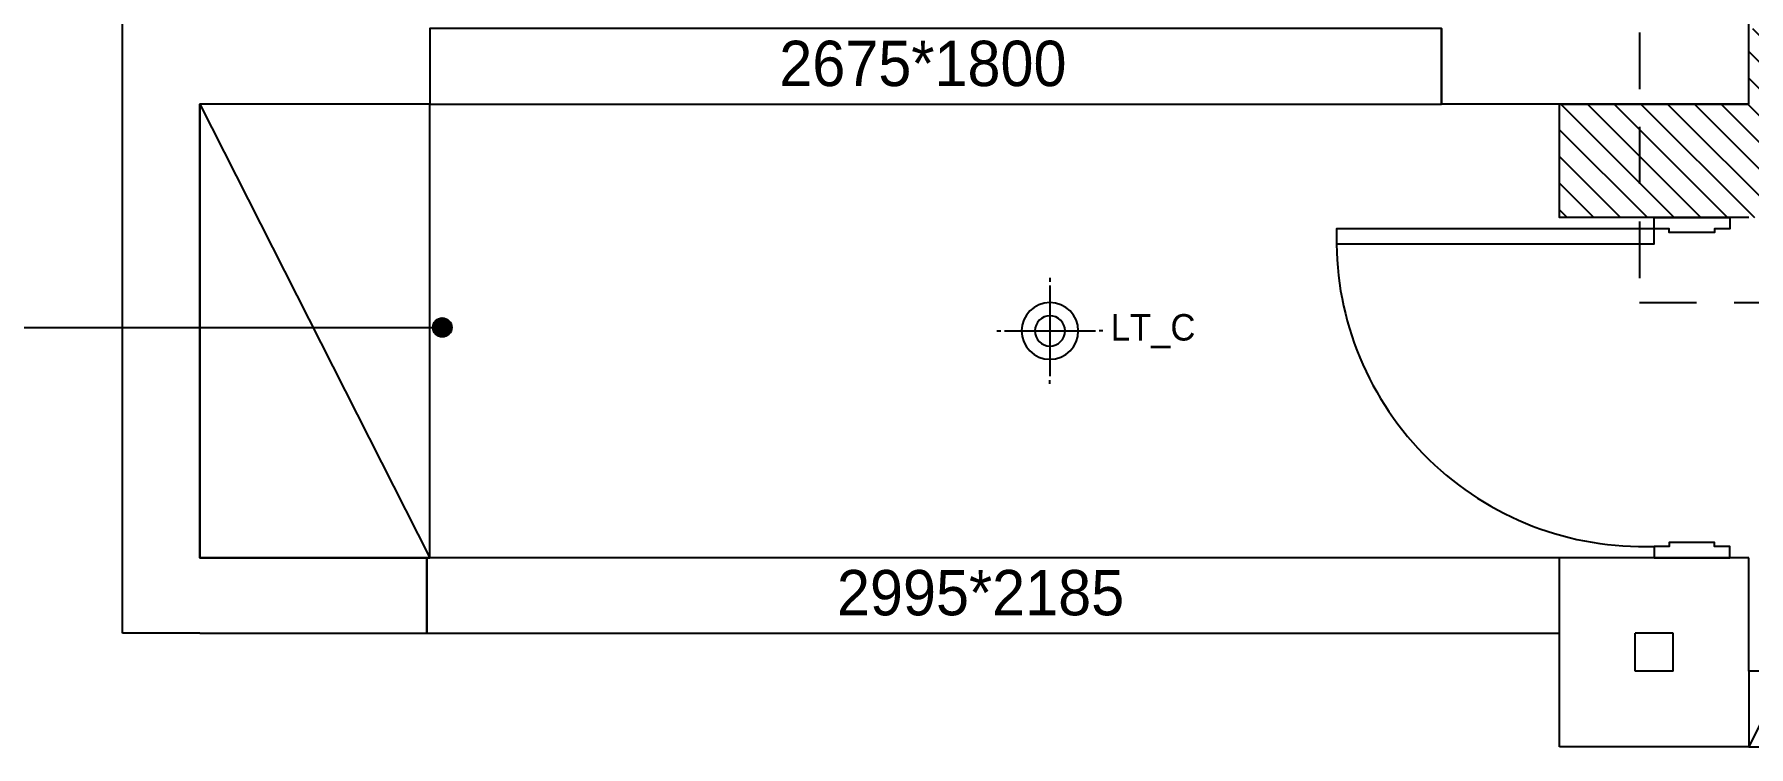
# Model space of a CAD drawing. Header units: inches. Extents: x -63256 to 33689, y -34490 to 100230.
# Drawn here: x -2193 to 2340, y -22482 to -20598 of the extents above; entities that cross this region are included whole.
import ezdxf

# ---------------------------------------------------------------- set-up
doc = ezdxf.new("R2010")
doc.units = ezdxf.units.IN
doc.header["$LTSCALE"] = 100
doc.header["$MEASUREMENT"] = 0
doc.linetypes.add('HID', pattern=[2.5, 1.5, -1])
for name, color, linetype in [('0-ELC TEXT', 7, 'Continuous'), ('03-WAL NEW', 3, 'Continuous'), ('06-FUR', 6, 'Continuous'), ('07-DIM WAL', 5, 'Continuous'), ('3.기호.계단선', 30, 'Continuous'), ('C-WIN', 4, 'Continuous'), ('CEIL-DOOR', 6, 'Continuous'), ('CO-DO-FR', 7, 'Continuous'), ('CO-DOOR', 8, 'Continuous'), ('FORM(YOURNAME)-1', 1, 'Continuous'), ('HAT', 5, 'Continuous'), ('RC-LIGHT', 7, 'Continuous'), ('U-LANP', 6, 'Continuous'), ('도면층2', 2, 'Continuous')]:
    doc.layers.add(name, color=color, linetype=linetype)
doc.styles.add('코레일둥고', font='')
doc.styles.get('코레일둥고').set_extended_font_data('Korail Round Gothic Medium')

# ---------------------------------------------------------------- blocks, each defined once
blk = doc.blocks.new('매입등')
at = {"layer": 'HAT', "color": 1}
for p, q in [((0, 140), (0, 130)), ((0, 120), (0, -120)), ((-140, 0), (-130, 0)), ((120, 0), (-120, 0)), ((140, 0), (130, 0)), ((-140, 0), (-130, 0)), ((0, -140), (0, -130))]:
    blk.add_line(p, q, dxfattribs=at)
blk.add_circle((0, 0), 40, dxfattribs=at)
at = {"layer": 'U-LANP'}
blk.add_circle((0, 0), 75, dxfattribs=at)
blk = doc.blocks.new('A$C59950440')
at = {"layer": 'CEIL-DOOR'}
blk.add_blockref('매입등', (140, 140), dxfattribs=at)
blk = doc.blocks.new('dfdadfs')
at = {"layer": 'C-WIN'}
for points in [[(-26947.8, -120782.5), (-24272.8, -120782.5), (-24272.8, -120582.5), (-26947.8, -120582.5)], [(-26955.3, -122182.5), (-23960.3, -122182.5), (-23960.3, -121982.5), (-26955.3, -121982.5)], [(-23360.3, -122282.5), (-23460.3, -122282.5), (-23460.3, -122482.5), (-23360.3, -122482.5)]]:
    blk.add_lwpolyline(points, close=True, dxfattribs=at)
at = {"layer": '도면층2'}
for p, q in [((-27760.3, -120782.5), (-27760.3, -111972.5)), ((-23460.3, -120782.5), (-23460.3, -117092.5)), ((-26947.8, -120582.5), (-26947.8, -120782.5)), ((-24272.8, -120582.5), (-24272.8, -120782.5)), ((-27760.3, -122182.5), (-27760.3, -120782.5)), ((-26947.8, -120782.5), (-27555.3, -120782.5)), ((-27555.3, -121982.5), (-27555.3, -120782.5)), ((-23460.3, -120782.5), (-24272.8, -120782.5)), ((-23460.3, -121982.5), (-23960.3, -121982.5)), ((-23960.3, -122482.5), (-23960.3, -121982.5)), ((-23460.3, -122282.5), (-23460.3, -121982.5)), ((-27555.3, -122182.5), (-27760.3, -122182.5)), ((-23660.3, -122182.5), (-23760.3, -122182.5)), ((-23760.3, -122282.5), (-23760.3, -122182.5)), ((-23660.3, -122282.5), (-23660.3, -122182.5)), ((-23660.3, -122282.5), (-23760.3, -122282.5)), ((-23460.3, -122282.5), (-23460.3, -122482.5)), ((-23460.3, -122282.5), (-23460.3, -122282.5)), ((-23460.3, -122482.5), (-23960.3, -122482.5))]:
    blk.add_line(p, q, dxfattribs=at)
blk.add_lwpolyline([(-27555.3, -122182.5), (-26955.3, -122182.5), (-26955.3, -121982.5), (-27555.3, -121982.5)], dxfattribs=at)
at = {"layer": '0-ELC TEXT', "style": '코레일둥고'}
for s, p in [('2675*1800', (-26023.5, -120734.9)), ('2995*2185', (-25871, -122134.9))]:
    blk.add_text(s, height=120, dxfattribs=at).set_placement(p)
blk = doc.blocks.new('hfgafgf')
at = {"layer": '03-WAL NEW'}
h = blk.add_hatch(dxfattribs=at)
h.set_pattern_fill('_USER', color=256, scale=50, angle=135, pattern_type=0)
h.set_pattern_definition([(135, (98436.96, -346196.736), (-35.355339, -35.355339), [])])
h.paths.add_polyline_path([(1839.7, -120782.5), (1839.7, -121082.5), (2289.7, -121082.5), (2339.7, -121082.5), (2439.7, -121082.5), (2439.7, -120582.5), (2339.7, -120582.5), (2339.7, -120782.5)])
blk.add_lwpolyline([(2339.7, -121082.5), (1839.7, -121082.5), (1839.7, -120782.5), (2339.7, -120782.5)], dxfattribs=at)
at = {"layer": '06-FUR', "color": 8}
blk.add_line((-1755.3, -120782.5), (-1147.8, -121982.5), dxfattribs=at)
blk.add_lwpolyline([(-1147.8, -120782.5), (-1755.3, -120782.5), (-1755.3, -121982.5), (-1147.8, -121982.5)], close=True, dxfattribs=at)
at = {"layer": 'C-WIN'}
blk.add_line((2439.7, -122282.5), (2339.7, -122482.5), dxfattribs=at)
at = {"layer": 'CO-DO-FR'}
for points in [[(2089.7, -121082.5), (2289.7, -121082.5), (2289.7, -121112.5), (2249.7, -121112.5), (2249.7, -121122.5), (2129.7, -121122.5), (2129.7, -121112.5), (2089.7, -121112.5), (2089.7, -121082.5)], [(2089.7, -121982.5), (2289.7, -121982.5), (2289.7, -121952.5), (2249.7, -121952.5), (2249.7, -121942.5), (2129.7, -121942.5), (2129.7, -121952.5), (2089.7, -121952.5), (2089.7, -121982.5)]]:
    blk.add_lwpolyline(points, close=True, dxfattribs=at)
at = {"layer": 'CO-DOOR'}
blk.add_lwpolyline([(1249.7, -121152.5), (2089.7, -121152.5), (2089.7, -121112.5), (1249.7, -121112.5)], close=True, dxfattribs=at)
blk.add_arc((2060.2, -121142.5), 810.5, 179.2931, 272.0875, dxfattribs=at)
at = {"layer": '07-DIM WAL'}
blk.add_blockref('dfdadfs', (25800, 0), dxfattribs=at)

msp = doc.modelspace()

# ---------------------------------------------------------------- hatches: boundary and pattern name
at = {"layer": '0-ELC TEXT'}
h = msp.add_hatch(color=256, dxfattribs=at)
h.dxf.hatch_style = 1
edge = h.paths.add_edge_path()
edge.add_arc((-1114.4, -21373.3), 25, 90, 450)

# ---------------------------------------------------------------- linework, layer by layer
msp.add_line((-2719.6, -21373.3), (-1114.4, -21373.3), dxfattribs=at)
msp.add_circle((-1114.4, -21373.3), 25, dxfattribs=at)
at = {"layer": '3.기호.계단선', "linetype": 'HID'}
msp.add_lwpolyline([(1639.7, -19409.2), (1639.7, -20093.1), (2051.4, -20093.1), (2051.4, -21307.5), (3579.4, -21307.5)], dxfattribs=at)

# ---------------------------------------------------------------- block references
at = {"layer": '07-DIM WAL'}
msp.add_blockref('hfgafgf', (0, 100000), dxfattribs=at)
at = {"layer": 'RC-LIGHT', "xscale": -1}
msp.add_blockref('A$C59950440', (632.2, -21522.5), dxfattribs=at)

# ---------------------------------------------------------------- texts
at = {"layer": 'FORM(YOURNAME)-1', "color": 0, "style": '코레일둥고'}
msp.add_text('LT_C', height=70, dxfattribs=at).set_placement((652.9, -21408))

doc.saveas('drawing.dxf')
